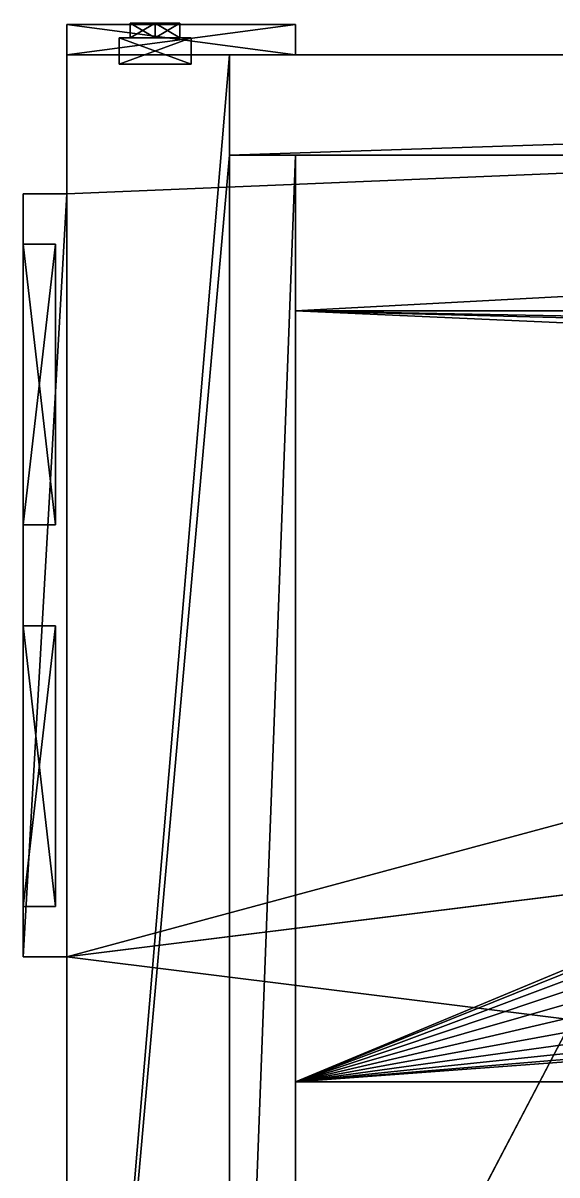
# Model space of a CAD drawing. Extents: x 0 to 36814, y -3929 to 172.
# Drawn here: x 36746.44 to 36757.09, y -3670.89 to -3647.92 of the extents above; entities that cross this region are included whole.
import ezdxf

# ---------------------------------------------------------------- set-up
doc = ezdxf.new("R2010")
doc.units = 0
doc.header["$LTSCALE"] = 25.4
doc.layers.get('0').update_dxf_attribs({"color": 13, "linetype": 'CONTINUOUS'})

# ---------------------------------------------------------------- blocks, each defined once
blk = doc.blocks.new('CVD_PLA_MA03_STL')
at = {"color": 0}
for p, q in [((36656.09, 662.242, 3775.241), (36652.848, 662.242, 3775.241)), ((36652.848, 662.242, 3775.241), (36652.848, 662.242, 3813.708)), ((36652.848, 662.242, 3775.241), (36652.848, 656.342, 3775.241)), ((36656.09, 662.242, 3775.241), (36652.848, 662.242, 3775.241)), ((36652.848, 662.242, 3775.241), (36652.848, 662.242, 3813.708)), ((36652.848, 662.242, 3775.241), (36652.848, 656.342, 3775.241)), ((36656.09, 658.242, 3775.241), (36656.09, 662.242, 3775.241)), ((36656.09, 662.242, 3775.241), (36716.801, 662.242, 3775.241)), ((36656.09, 658.242, 3777.241), (36656.09, 662.242, 3777.241)), ((36656.09, 662.242, 3777.241), (36656.09, 662.242, 3813.708)), ((36656.09, 662.242, 3777.241), (36656.09, 662.242, 3813.708)), ((36656.09, 662.242, 3775.241), (36656.09, 662.242, 3777.241)), ((36656.09, 658.242, 3775.241), (36656.09, 662.242, 3775.241)), ((36656.09, 662.242, 3777.241), (36716.801, 662.242, 3777.241)), ((36656.09, 658.242, 3777.241), (36656.09, 662.242, 3777.241)), ((36656.09, 662.242, 3775.241), (36716.801, 662.242, 3775.241)), ((36656.09, 662.242, 3775.241), (36656.09, 662.242, 3777.241)), ((36656.09, 662.242, 3777.241), (36716.801, 662.242, 3777.241)), ((36652.848, 660.342, 3793.222), (36651.977, 660.342, 3793.222)), ((36651.977, 660.342, 3793.222), (36651.977, 636.842, 3793.222)), ((36652.848, 660.342, 3793.222), (36651.977, 660.342, 3793.222)), ((36652.848, 660.342, 3778.01), (36651.977, 660.342, 3778.01)), ((36651.977, 660.342, 3778.01), (36651.977, 660.342, 3793.222)), ((36651.977, 660.342, 3793.222), (36651.977, 636.842, 3793.222)), ((36651.977, 660.342, 3778.01), (36651.977, 660.342, 3793.222)), ((36651.977, 660.342, 3778.01), (36651.977, 636.842, 3778.01)), ((36651.977, 660.342, 3778.01), (36651.977, 636.842, 3778.01)), ((36652.848, 660.342, 3778.01), (36651.977, 660.342, 3778.01)), ((36652.848, 636.842, 3793.222), (36652.848, 660.342, 3793.222)), ((36652.848, 660.342, 3793.222), (36652.848, 660.342, 3778.01)), ((36652.848, 636.842, 3778.01), (36652.848, 660.342, 3778.01)), ((36652.848, 660.342, 3793.222), (36652.848, 660.342, 3778.01)), ((36652.848, 636.842, 3793.222), (36652.848, 660.342, 3793.222)), ((36652.848, 636.842, 3778.01), (36652.848, 660.342, 3778.01)), ((36657.41, 658.242, 3775.241), (36656.09, 658.242, 3775.241)), ((36656.09, 658.242, 3812.191), (36656.09, 658.242, 3777.241)), ((36657.41, 658.242, 3775.241), (36656.09, 658.242, 3775.241)), ((36657.41, 658.242, 3777.241), (36656.09, 658.242, 3777.241)), ((36656.09, 658.242, 3812.191), (36656.09, 658.242, 3777.241)), ((36657.41, 658.242, 3777.241), (36656.09, 658.242, 3777.241)), ((36657.41, 656.342, 3775.241), (36657.41, 658.242, 3775.241)), ((36657.41, 656.342, 3775.241), (36657.41, 658.242, 3775.241)), ((36657.41, 658.242, 3777.241), (36657.41, 658.242, 3812.191)), ((36657.41, 650.197, 3777.241), (36657.41, 658.242, 3777.241)), ((36657.41, 658.242, 3777.241), (36657.41, 658.242, 3812.191)), ((36657.41, 650.197, 3777.241), (36657.41, 658.242, 3777.241)), ((36652.848, 656.342, 3775.241), (36652.848, 653.32, 3775.241)), ((36652.848, 656.342, 3775.241), (36657.41, 656.342, 3775.241)), ((36652.848, 656.342, 3775.241), (36652.848, 653.32, 3775.241)), ((36652.848, 656.342, 3774.637), (36652.848, 656.342, 3775.241)), ((36652.848, 656.342, 3774.637), (36652.848, 653.32, 3774.637)), ((36652.848, 656.342, 3774.637), (36652.848, 653.32, 3774.637)), ((36652.848, 656.342, 3774.637), (36657.41, 656.342, 3774.637)), ((36652.848, 656.342, 3775.241), (36657.41, 656.342, 3775.241)), ((36652.848, 656.342, 3775.241), (36652.848, 653.32, 3775.241)), ((36652.848, 656.342, 3774.637), (36657.41, 656.342, 3774.637)), ((36652.848, 656.342, 3774.637), (36652.848, 656.342, 3775.241)), ((36652.848, 656.342, 3775.241), (36657.41, 656.342, 3775.241)), ((36657.41, 656.342, 3775.241), (36657.41, 653.32, 3775.241)), ((36657.41, 656.342, 3775.241), (36657.41, 653.32, 3775.241)), ((36657.41, 656.342, 3774.637), (36657.41, 653.32, 3774.637)), ((36657.41, 656.342, 3774.637), (36657.41, 656.342, 3775.241)), ((36657.41, 656.342, 3775.241), (36657.41, 653.32, 3775.241)), ((36657.41, 656.342, 3774.637), (36657.41, 653.32, 3774.637)), ((36657.41, 656.342, 3774.637), (36657.41, 656.342, 3775.241)), ((36651.977, 655.82, 3779.016), (36651.977, 655.82, 3784.61)), ((36651.977, 655.82, 3784.61), (36651.977, 651.888, 3784.61)), ((36651.977, 651.888, 3779.016), (36651.977, 655.82, 3779.016)), ((36651.977, 651.888, 3786.623), (36651.977, 655.82, 3786.623)), ((36651.977, 655.82, 3786.623), (36651.977, 655.82, 3792.216)), ((36651.977, 655.82, 3792.216), (36651.977, 651.888, 3792.216)), ((36652.621, 655.82, 3779.016), (36651.977, 655.82, 3779.016)), ((36651.977, 651.888, 3779.016), (36651.977, 655.82, 3779.016)), ((36651.977, 655.82, 3786.623), (36652.621, 655.82, 3786.623)), ((36651.977, 651.888, 3786.623), (36651.977, 655.82, 3786.623)), ((36651.977, 655.82, 3792.216), (36651.977, 651.888, 3792.216)), ((36652.621, 655.82, 3792.216), (36651.977, 655.82, 3792.216)), ((36651.977, 655.82, 3784.61), (36651.977, 651.888, 3784.61)), ((36651.977, 655.82, 3784.61), (36652.621, 655.82, 3784.61)), ((36652.621, 655.82, 3779.016), (36651.977, 655.82, 3779.016)), ((36651.977, 655.82, 3784.61), (36652.621, 655.82, 3784.61)), ((36651.977, 655.82, 3779.016), (36651.977, 655.82, 3784.61)), ((36651.977, 655.82, 3786.623), (36652.621, 655.82, 3786.623)), ((36652.621, 655.82, 3792.216), (36651.977, 655.82, 3792.216)), ((36651.977, 655.82, 3786.623), (36651.977, 655.82, 3792.216)), ((36652.621, 651.888, 3779.016), (36652.621, 655.82, 3779.016)), ((36652.621, 651.888, 3792.216), (36652.621, 655.82, 3792.216)), ((36652.621, 655.82, 3792.216), (36652.621, 655.82, 3786.623)), ((36652.621, 655.82, 3786.623), (36652.621, 651.888, 3786.623)), ((36652.621, 655.82, 3786.623), (36652.621, 651.888, 3786.623)), ((36652.621, 651.888, 3792.216), (36652.621, 655.82, 3792.216)), ((36652.621, 651.888, 3784.61), (36652.621, 655.82, 3784.61)), ((36652.621, 651.888, 3784.61), (36652.621, 655.82, 3784.61)), ((36652.621, 655.82, 3784.61), (36652.621, 655.82, 3779.016)), ((36652.621, 651.888, 3779.016), (36652.621, 655.82, 3779.016)), ((36652.621, 655.82, 3784.61), (36652.621, 655.82, 3779.016)), ((36652.621, 655.82, 3792.216), (36652.621, 655.82, 3786.623)), ((36652.848, 653.32, 3775.241), (36652.848, 636.842, 3775.241)), ((36652.848, 653.32, 3775.241), (36657.41, 653.32, 3775.241)), ((36652.848, 653.32, 3775.241), (36657.41, 653.32, 3775.241)), ((36652.848, 653.32, 3775.241), (36652.848, 653.32, 3774.637)), ((36652.848, 653.32, 3774.637), (36657.41, 653.32, 3774.637)), ((36652.848, 653.32, 3775.241), (36652.848, 636.842, 3775.241)), ((36652.848, 653.32, 3774.637), (36657.41, 653.32, 3774.637)), ((36652.848, 653.32, 3775.241), (36657.41, 653.32, 3775.241)), ((36652.848, 653.32, 3775.241), (36652.848, 653.32, 3774.637)), ((36657.41, 653.32, 3774.637), (36657.41, 653.32, 3775.241)), ((36657.41, 653.32, 3774.637), (36657.41, 653.32, 3775.241)), ((36651.977, 651.888, 3784.61), (36651.977, 651.888, 3779.016)), ((36651.977, 651.888, 3792.216), (36651.977, 651.888, 3786.623)), ((36651.977, 651.888, 3779.016), (36652.621, 651.888, 3779.016)), ((36651.977, 651.888, 3786.623), (36652.621, 651.888, 3786.623)), ((36651.977, 651.888, 3792.216), (36652.621, 651.888, 3792.216)), ((36651.977, 651.888, 3784.61), (36652.621, 651.888, 3784.61)), ((36651.977, 651.888, 3784.61), (36652.621, 651.888, 3784.61)), ((36651.977, 651.888, 3779.016), (36652.621, 651.888, 3779.016)), ((36651.977, 651.888, 3784.61), (36651.977, 651.888, 3779.016)), ((36651.977, 651.888, 3792.216), (36652.621, 651.888, 3792.216)), ((36651.977, 651.888, 3786.623), (36652.621, 651.888, 3786.623)), ((36651.977, 651.888, 3792.216), (36651.977, 651.888, 3786.623)), ((36652.621, 651.888, 3786.623), (36652.621, 651.888, 3792.216)), ((36652.621, 651.888, 3784.61), (36652.621, 651.888, 3779.016)), ((36652.621, 651.888, 3784.61), (36652.621, 651.888, 3779.016)), ((36652.621, 651.888, 3786.623), (36652.621, 651.888, 3792.216)), ((36715.477, 650.197, 3780.341), (36657.41, 650.197, 3780.341)), ((36657.41, 641.447, 3780.341), (36657.41, 650.197, 3780.341)), ((36657.41, 641.447, 3780.341), (36657.41, 650.197, 3780.341)), ((36657.41, 650.197, 3780.341), (36657.41, 650.197, 3777.241)), ((36657.41, 650.197, 3777.241), (36715.477, 650.197, 3777.241)), ((36657.41, 650.197, 3780.341), (36657.41, 650.197, 3777.241)), ((36715.477, 650.197, 3780.341), (36657.41, 650.197, 3780.341)), ((36657.41, 650.197, 3777.241), (36715.477, 650.197, 3777.241)), ((36655.328, 649.707, 3775.427), (36653.891, 649.707, 3774.904)), ((36653.891, 649.707, 3774.904), (36653.891, 649.707, 3775.427)), ((36653.891, 649.707, 3775.427), (36655.328, 649.707, 3775.427)), ((36655.328, 649.707, 3775.427), (36653.891, 649.707, 3774.904)), ((36655.328, 649.707, 3774.904), (36653.891, 649.707, 3774.904)), ((36653.891, 646.976, 3774.904), (36653.891, 649.707, 3774.904)), ((36653.891, 649.707, 3774.904), (36654.113, 648.046, 3774.904)), ((36653.891, 649.707, 3774.904), (36654.113, 648.046, 3774.904)), ((36653.891, 649.707, 3774.904), (36654.113, 648.62, 3774.904)), ((36653.891, 649.707, 3774.904), (36654.113, 648.62, 3774.904)), ((36653.891, 649.707, 3774.904), (36654.609, 648.908, 3774.904)), ((36653.891, 649.707, 3774.904), (36654.609, 648.908, 3774.904)), ((36655.328, 649.707, 3774.904), (36653.891, 649.707, 3774.904)), ((36655.328, 649.707, 3775.427), (36653.891, 646.976, 3775.427)), ((36655.328, 649.707, 3775.427), (36653.891, 646.976, 3775.427)), ((36653.891, 649.707, 3775.427), (36655.328, 649.707, 3775.427)), ((36653.891, 649.707, 3775.427), (36653.891, 646.976, 3775.427)), ((36653.891, 649.707, 3774.904), (36653.891, 646.976, 3775.427)), ((36653.891, 649.707, 3775.427), (36653.891, 646.976, 3775.427)), ((36653.891, 649.707, 3774.904), (36653.891, 649.707, 3775.427)), ((36653.891, 649.707, 3774.904), (36653.891, 646.976, 3775.427)), ((36653.891, 646.976, 3774.904), (36653.891, 649.707, 3774.904)), ((36654.609, 648.908, 3774.904), (36655.328, 649.707, 3774.904)), ((36654.609, 648.908, 3774.904), (36655.328, 649.707, 3774.904)), ((36655.105, 648.046, 3774.904), (36655.328, 649.707, 3774.904)), ((36655.105, 648.046, 3774.904), (36655.328, 649.707, 3774.904)), ((36655.105, 648.62, 3774.904), (36655.328, 649.707, 3774.904)), ((36655.105, 648.62, 3774.904), (36655.328, 649.707, 3774.904)), ((36655.328, 649.707, 3775.427), (36655.328, 649.707, 3774.904)), ((36655.328, 646.976, 3774.904), (36655.328, 649.707, 3775.427)), ((36655.328, 649.707, 3775.427), (36655.328, 646.976, 3775.427)), ((36655.328, 646.976, 3774.904), (36655.328, 649.707, 3775.427)), ((36655.328, 646.976, 3774.904), (36655.328, 649.707, 3774.904)), ((36655.328, 649.707, 3775.427), (36655.328, 649.707, 3774.904)), ((36655.328, 646.976, 3774.904), (36655.328, 649.707, 3774.904)), ((36655.328, 649.707, 3775.427), (36655.328, 646.976, 3775.427)), ((36654.113, 648.62, 3774.606), (36654.609, 648.908, 3774.606)), ((36654.609, 648.908, 3774.904), (36654.113, 648.62, 3774.606)), ((36654.113, 648.62, 3774.904), (36654.609, 648.908, 3774.904)), ((36654.609, 648.908, 3774.904), (36654.113, 648.62, 3774.606)), ((36654.113, 648.62, 3774.606), (36654.609, 648.908, 3774.606)), ((36654.113, 648.62, 3774.904), (36654.609, 648.908, 3774.904)), ((36654.609, 648.908, 3774.606), (36655.105, 648.62, 3774.606)), ((36655.105, 648.62, 3774.904), (36654.609, 648.908, 3774.606)), ((36654.609, 648.908, 3774.606), (36654.609, 648.908, 3774.904)), ((36654.609, 648.908, 3774.904), (36655.105, 648.62, 3774.904)), ((36655.105, 648.62, 3774.904), (36654.609, 648.908, 3774.606)), ((36654.609, 648.908, 3774.606), (36655.105, 648.62, 3774.606)), ((36654.609, 648.908, 3774.606), (36654.609, 648.908, 3774.904)), ((36654.609, 648.908, 3774.904), (36655.105, 648.62, 3774.904)), ((36654.113, 648.046, 3774.606), (36654.113, 648.62, 3774.606)), ((36654.113, 648.62, 3774.606), (36655.105, 648.046, 3774.606)), ((36654.113, 648.62, 3774.606), (36655.105, 648.046, 3774.606)), ((36654.113, 648.62, 3774.606), (36655.105, 648.62, 3774.606)), ((36654.113, 648.62, 3774.606), (36655.105, 648.62, 3774.606)), ((36654.113, 648.62, 3774.606), (36654.113, 648.046, 3774.904)), ((36654.113, 648.046, 3774.904), (36654.113, 648.62, 3774.904)), ((36654.113, 648.62, 3774.904), (36654.113, 648.62, 3774.606)), ((36654.113, 648.62, 3774.606), (36654.113, 648.046, 3774.904)), ((36654.113, 648.046, 3774.606), (36654.113, 648.62, 3774.606)), ((36654.113, 648.62, 3774.904), (36654.113, 648.62, 3774.606)), ((36654.113, 648.046, 3774.904), (36654.113, 648.62, 3774.904)), ((36655.105, 648.62, 3774.606), (36655.105, 648.046, 3774.606)), ((36655.105, 648.62, 3774.904), (36655.105, 648.62, 3774.606)), ((36655.105, 648.046, 3774.606), (36655.105, 648.62, 3774.904)), ((36655.105, 648.62, 3774.904), (36655.105, 648.046, 3774.904)), ((36655.105, 648.046, 3774.606), (36655.105, 648.62, 3774.904)), ((36655.105, 648.62, 3774.606), (36655.105, 648.046, 3774.606)), ((36655.105, 648.62, 3774.904), (36655.105, 648.62, 3774.606)), ((36655.105, 648.62, 3774.904), (36655.105, 648.046, 3774.904)), ((36653.891, 646.976, 3774.904), (36654.113, 648.046, 3774.904)), ((36653.891, 646.976, 3774.904), (36654.113, 648.046, 3774.904)), ((36654.113, 648.046, 3774.606), (36655.105, 648.046, 3774.606)), ((36654.609, 647.759, 3774.606), (36654.113, 648.046, 3774.606)), ((36654.113, 648.046, 3774.606), (36655.105, 648.046, 3774.606)), ((36654.113, 648.046, 3774.606), (36654.113, 648.046, 3774.904)), ((36654.609, 647.759, 3774.606), (36654.113, 648.046, 3774.904)), ((36654.113, 648.046, 3774.606), (36654.113, 648.046, 3774.904)), ((36654.609, 647.759, 3774.606), (36654.113, 648.046, 3774.606)), ((36654.609, 647.759, 3774.606), (36654.113, 648.046, 3774.904)), ((36654.609, 647.759, 3774.904), (36654.113, 648.046, 3774.904)), ((36654.113, 648.046, 3774.904), (36655.328, 646.976, 3774.904)), ((36654.113, 648.046, 3774.904), (36655.328, 646.976, 3774.904)), ((36654.609, 647.759, 3774.904), (36654.113, 648.046, 3774.904)), ((36655.105, 648.046, 3774.606), (36654.609, 647.759, 3774.606)), ((36655.105, 648.046, 3774.606), (36654.609, 647.759, 3774.904)), ((36655.105, 648.046, 3774.606), (36654.609, 647.759, 3774.606)), ((36655.105, 648.046, 3774.606), (36654.609, 647.759, 3774.904)), ((36655.105, 648.046, 3774.904), (36654.609, 647.759, 3774.904)), ((36655.105, 648.046, 3774.904), (36654.609, 647.759, 3774.904)), ((36655.105, 648.046, 3774.904), (36655.105, 648.046, 3774.606)), ((36655.105, 648.046, 3774.904), (36655.105, 648.046, 3774.606)), ((36655.328, 646.976, 3774.904), (36655.105, 648.046, 3774.904)), ((36655.328, 646.976, 3774.904), (36655.105, 648.046, 3774.904)), ((36654.609, 647.759, 3774.904), (36654.609, 647.759, 3774.606)), ((36654.609, 647.759, 3774.904), (36654.609, 647.759, 3774.606)), ((36654.609, 647.759, 3774.904), (36655.328, 646.976, 3774.904)), ((36654.609, 647.759, 3774.904), (36655.328, 646.976, 3774.904)), ((36655.328, 646.976, 3774.904), (36653.891, 646.976, 3775.427)), ((36653.891, 646.976, 3775.427), (36653.891, 646.976, 3774.904)), ((36653.891, 646.976, 3774.904), (36655.328, 646.976, 3774.904)), ((36655.328, 646.976, 3774.904), (36653.891, 646.976, 3775.427)), ((36655.328, 646.976, 3775.427), (36653.891, 646.976, 3775.427)), ((36653.891, 646.976, 3774.904), (36655.328, 646.976, 3774.904)), ((36655.328, 646.976, 3775.427), (36653.891, 646.976, 3775.427)), ((36653.891, 646.976, 3775.427), (36653.891, 646.976, 3774.904)), ((36655.328, 646.976, 3775.427), (36655.328, 646.976, 3774.904)), ((36655.328, 646.976, 3775.427), (36655.328, 646.976, 3774.904)), ((36657.41, 645.447, 3795.716), (36715.477, 645.447, 3795.716)), ((36657.41, 645.447, 3795.716), (36657.41, 645.447, 3798.716)), ((36657.41, 641.447, 3795.716), (36657.41, 645.447, 3795.716)), ((36657.41, 645.447, 3795.716), (36715.477, 645.447, 3795.716)), ((36657.41, 645.447, 3795.716), (36657.41, 645.447, 3798.716)), ((36657.41, 641.447, 3795.716), (36657.41, 645.447, 3795.716)), ((36715.477, 641.447, 3780.341), (36657.41, 641.447, 3780.341)), ((36657.41, 641.447, 3780.341), (36657.41, 641.447, 3795.716)), ((36715.477, 641.447, 3795.716), (36657.41, 641.447, 3795.716)), ((36715.477, 641.447, 3795.716), (36657.41, 641.447, 3795.716)), ((36715.477, 641.447, 3780.341), (36657.41, 641.447, 3780.341)), ((36657.41, 641.447, 3780.341), (36657.41, 641.447, 3795.716)), ((36651.977, 636.842, 3793.222), (36652.848, 636.842, 3793.222)), ((36651.977, 636.842, 3778.01), (36651.977, 636.842, 3793.222)), ((36652.848, 636.842, 3778.01), (36651.977, 636.842, 3793.222)), ((36651.977, 636.842, 3778.01), (36651.977, 636.842, 3793.222)), ((36651.977, 636.842, 3778.01), (36652.848, 636.842, 3778.01)), ((36652.848, 636.842, 3778.01), (36651.977, 636.842, 3793.222)), ((36651.977, 636.842, 3793.222), (36652.848, 636.842, 3793.222)), ((36651.977, 636.842, 3778.01), (36652.848, 636.842, 3778.01)), ((36719.539, 636.842, 3775.241), (36652.848, 636.842, 3775.241)), ((36719.539, 636.842, 3775.241), (36652.848, 636.842, 3778.01)), ((36652.848, 636.842, 3778.01), (36652.848, 636.842, 3775.241)), ((36719.539, 636.842, 3775.241), (36652.848, 636.842, 3775.241)), ((36719.539, 636.842, 3775.241), (36652.848, 636.842, 3778.01)), ((36719.539, 636.842, 3775.241), (36652.848, 636.842, 3793.222)), ((36652.848, 636.842, 3793.222), (36652.848, 636.842, 3778.01)), ((36719.539, 636.842, 3775.241), (36652.848, 636.842, 3793.222)), ((36664.488, 636.842, 3791.77), (36652.848, 636.842, 3793.222)), ((36664.488, 636.842, 3791.77), (36652.848, 636.842, 3793.222)), ((36662.926, 636.842, 3794.474), (36652.848, 636.842, 3793.222)), ((36662.926, 636.842, 3794.474), (36652.848, 636.842, 3793.222)), ((36662.926, 636.842, 3794.474), (36652.848, 636.842, 3813.708)), ((36652.848, 636.842, 3813.708), (36652.848, 636.842, 3793.222)), ((36662.926, 636.842, 3794.474), (36652.848, 636.842, 3813.708)), ((36652.848, 636.842, 3793.222), (36652.848, 636.842, 3778.01)), ((36652.848, 636.842, 3778.01), (36652.848, 636.842, 3775.241)), ((36652.848, 636.842, 3813.708), (36652.848, 636.842, 3793.222))]:
    blk.add_line(p, q, dxfattribs=at)
mesh = blk.add_polyface(dxfattribs=at)
corners = [(36716.801, 662.242, 3775.241), (36656.09, 658.242, 3775.241), (36656.09, 662.242, 3775.241), (36657.41, 658.242, 3775.241), (36657.41, 656.342, 3775.241), (36657.41, 653.32, 3775.241), (36716.074, 649.707, 3775.241), (36717.508, 649.707, 3775.241), (36719.539, 662.242, 3775.241), (36717.508, 646.976, 3775.241), (36652.848, 636.842, 3775.241), (36652.848, 653.32, 3775.241), (36719.539, 636.842, 3775.241), (36716.074, 646.976, 3775.241)]
mesh.append_faces([[corners[k] for k in face] for face in [(0, 1, 2), (5, 10, 11)]], dxfattribs={"vtx0": -1, "color": 0})
mesh.append_faces([[corners[k] for k in face] for face in [(1, 0, 3), (3, 0, 4), (4, 0, 5), (6, 0, 7), (7, 8, 9), (10, 5, 12), (13, 5, 6), (12, 9, 8)]], dxfattribs={"vtx0": -1, "vtx1": -1, "color": 0})
mesh.append_faces([[corners[k] for k in face] for face in [(5, 0, 6), (12, 5, 13)]], dxfattribs={"vtx0": -1, "vtx1": -1, "vtx2": -1, "color": 0})
mesh.append_faces([[corners[k] for k in face] for face in [(7, 0, 8), (12, 13, 9)]], dxfattribs={"vtx0": -1, "vtx2": -1, "color": 0})
mesh = blk.add_polyface(dxfattribs=at)
corners = [(36652.848, 662.242, 3813.708), (36656.09, 662.242, 3775.241), (36652.848, 662.242, 3775.241), (36656.09, 662.242, 3777.241), (36656.09, 662.242, 3813.708)]
mesh.append_faces([[corners[k] for k in face] for face in [(0, 1, 2), (3, 0, 4)]], dxfattribs={"vtx0": -1, "color": 0})
mesh.append_faces([[corners[k] for k in face] for face in [(1, 0, 3)]], dxfattribs={"vtx0": -1, "vtx1": -1, "color": 0})
mesh = blk.add_polyface(dxfattribs=at)
corners = [(36656.09, 662.242, 3775.241), (36652.848, 656.342, 3775.241), (36652.848, 662.242, 3775.241), (36656.09, 658.242, 3775.241), (36657.41, 656.342, 3775.241), (36657.41, 658.242, 3775.241)]
mesh.append_faces([[corners[k] for k in face] for face in [(0, 1, 2), (4, 3, 5)]], dxfattribs={"vtx0": -1, "color": 0})
mesh.append_faces([[corners[k] for k in face] for face in [(1, 3, 4)]], dxfattribs={"vtx0": -1, "vtx1": -1, "color": 0})
mesh.append_faces([[corners[k] for k in face] for face in [(1, 0, 3)]], dxfattribs={"vtx0": -1, "vtx2": -1, "color": 0})
mesh = blk.add_polyface(dxfattribs=at)
corners = [(36652.848, 636.842, 3813.708), (36652.848, 660.342, 3793.222), (36652.848, 636.842, 3793.222), (36652.848, 662.242, 3813.708), (36652.848, 660.342, 3778.01), (36652.848, 662.242, 3775.241), (36652.848, 636.842, 3775.241), (36652.848, 636.842, 3778.01), (36652.848, 653.32, 3775.241), (36652.848, 656.342, 3775.241)]
mesh.append_faces([[corners[k] for k in face] for face in [(0, 1, 2), (4, 6, 7)]], dxfattribs={"vtx0": -1, "color": 0})
mesh.append_faces([[corners[k] for k in face] for face in [(1, 3, 4), (6, 4, 8), (8, 4, 9), (9, 4, 5)]], dxfattribs={"vtx0": -1, "vtx1": -1, "color": 0})
mesh.append_faces([[corners[k] for k in face] for face in [(1, 0, 3), (4, 3, 5)]], dxfattribs={"vtx0": -1, "vtx2": -1, "color": 0})
mesh = blk.add_polyface(dxfattribs=at)
corners = [(36656.09, 662.242, 3777.241), (36656.09, 658.242, 3812.191), (36656.09, 658.242, 3777.241), (36656.09, 645.197, 3813.708), (36656.09, 645.197, 3812.191), (36656.09, 662.242, 3813.708)]
mesh.append_faces([[corners[k] for k in face] for face in [(0, 1, 2), (1, 3, 4)]], dxfattribs={"vtx0": -1, "color": 0})
mesh.append_faces([[corners[k] for k in face] for face in [(3, 1, 5), (5, 1, 0)]], dxfattribs={"vtx0": -1, "vtx1": -1, "color": 0})
mesh = blk.add_polyface(dxfattribs=at)
corners = [(36715.477, 650.197, 3777.241), (36657.41, 658.242, 3777.241), (36657.41, 650.197, 3777.241), (36656.09, 662.242, 3777.241), (36656.09, 658.242, 3777.241), (36716.801, 662.242, 3777.241), (36715.477, 658.242, 3777.241), (36716.801, 658.242, 3777.241)]
mesh.append_faces([[corners[k] for k in face] for face in [(0, 1, 2), (1, 3, 4), (5, 6, 7)]], dxfattribs={"vtx0": -1, "color": 0})
mesh.append_faces([[corners[k] for k in face] for face in [(3, 1, 5), (6, 1, 0)]], dxfattribs={"vtx0": -1, "vtx1": -1, "color": 0})
mesh.append_faces([[corners[k] for k in face] for face in [(5, 1, 6)]], dxfattribs={"vtx0": -1, "vtx1": -1, "vtx2": -1, "color": 0})
mesh = blk.add_polyface(dxfattribs=at)
corners = [(36656.09, 662.242, 3777.241), (36716.801, 662.242, 3775.241), (36656.09, 662.242, 3775.241), (36716.801, 662.242, 3777.241)]
mesh.append_faces([[corners[k] for k in face] for face in [(0, 1, 2), (1, 0, 3)]], dxfattribs={"vtx0": -1, "color": 0})
mesh = blk.add_polyface(dxfattribs=at)
corners = [(36652.848, 636.842, 3793.222), (36651.977, 660.342, 3793.222), (36651.977, 636.842, 3793.222), (36652.848, 660.342, 3793.222)]
mesh.append_faces([[corners[k] for k in face] for face in [(0, 1, 2), (1, 0, 3)]], dxfattribs={"vtx0": -1, "color": 0})
mesh = blk.add_polyface(dxfattribs=at)
corners = [(36651.977, 660.342, 3793.222), (36652.848, 660.342, 3778.01), (36651.977, 660.342, 3778.01), (36652.848, 660.342, 3793.222)]
mesh.append_faces([[corners[k] for k in face] for face in [(0, 1, 2), (1, 0, 3)]], dxfattribs={"vtx0": -1, "color": 0})
mesh = blk.add_polyface(dxfattribs=at)
corners = [(36651.977, 636.842, 3793.222), (36651.977, 651.888, 3792.216), (36651.977, 636.842, 3778.01), (36651.977, 660.342, 3793.222), (36651.977, 655.82, 3792.216), (36651.977, 655.82, 3786.623), (36651.977, 655.82, 3784.61), (36651.977, 651.888, 3779.016), (36651.977, 660.342, 3778.01), (36651.977, 651.888, 3786.623), (36651.977, 655.82, 3779.016), (36651.977, 651.888, 3784.61)]
mesh.append_faces([[corners[k] for k in face] for face in [(0, 1, 2), (1, 3, 4), (4, 3, 5), (2, 7, 8), (8, 6, 3), (11, 5, 6)]], dxfattribs={"vtx0": -1, "vtx1": -1, "color": 0})
mesh.append_faces([[corners[k] for k in face] for face in [(5, 3, 6), (7, 2, 1)]], dxfattribs={"vtx0": -1, "vtx1": -1, "vtx2": -1, "color": 0})
mesh.append_faces([[corners[k] for k in face] for face in [(1, 0, 3), (7, 1, 9), (8, 7, 10), (8, 10, 6), (9, 11, 7), (11, 9, 5)]], dxfattribs={"vtx0": -1, "vtx2": -1, "color": 0})
mesh = blk.add_polyface(dxfattribs=at)
corners = [(36652.848, 660.342, 3778.01), (36651.977, 636.842, 3778.01), (36651.977, 660.342, 3778.01), (36652.848, 636.842, 3778.01)]
mesh.append_faces([[corners[k] for k in face] for face in [(0, 1, 2), (1, 0, 3)]], dxfattribs={"vtx0": -1, "color": 0})
mesh = blk.add_polyface(dxfattribs=at)
corners = [(36656.09, 658.242, 3812.191), (36657.41, 658.242, 3777.241), (36656.09, 658.242, 3777.241), (36657.41, 658.242, 3812.191)]
mesh.append_faces([[corners[k] for k in face] for face in [(0, 1, 2), (1, 0, 3)]], dxfattribs={"vtx0": -1, "color": 0})
mesh = blk.add_polyface(dxfattribs=at)
corners = [(36657.41, 650.197, 3780.341), (36657.41, 641.447, 3795.716), (36657.41, 641.447, 3780.341), (36657.41, 645.447, 3795.716), (36657.41, 658.242, 3777.241), (36657.41, 650.197, 3777.241), (36657.41, 650.197, 3798.716), (36657.41, 650.197, 3806.453), (36657.41, 658.242, 3812.191), (36657.41, 650.197, 3812.191), (36657.41, 650.197, 3804.453), (36657.41, 645.447, 3798.716)]
mesh.append_faces([[corners[k] for k in face] for face in [(0, 1, 2), (4, 0, 5), (7, 8, 9), (3, 6, 11)]], dxfattribs={"vtx0": -1, "color": 0})
mesh.append_faces([[corners[k] for k in face] for face in [(1, 0, 3), (8, 6, 4)]], dxfattribs={"vtx0": -1, "vtx1": -1, "color": 0})
mesh.append_faces([[corners[k] for k in face] for face in [(0, 4, 6), (6, 3, 0)]], dxfattribs={"vtx0": -1, "vtx1": -1, "vtx2": -1, "color": 0})
mesh.append_faces([[corners[k] for k in face] for face in [(8, 7, 10), (8, 10, 6)]], dxfattribs={"vtx0": -1, "vtx2": -1, "color": 0})
mesh = blk.add_polyface(dxfattribs=at)
corners = [(36657.41, 656.342, 3775.241), (36652.848, 653.32, 3775.241), (36652.848, 656.342, 3775.241), (36657.41, 653.32, 3775.241)]
mesh.append_faces([[corners[k] for k in face] for face in [(0, 1, 2), (1, 0, 3)]], dxfattribs={"vtx0": -1, "color": 0})
mesh = blk.add_polyface(dxfattribs=at)
corners = [(36652.848, 656.342, 3775.241), (36652.848, 653.32, 3774.637), (36652.848, 653.32, 3775.241), (36652.848, 656.342, 3774.637)]
mesh.append_faces([[corners[k] for k in face] for face in [(0, 1, 2), (1, 0, 3)]], dxfattribs={"vtx0": -1, "color": 0})
mesh = blk.add_polyface(dxfattribs=at)
corners = [(36657.41, 656.342, 3774.637), (36652.848, 653.32, 3774.637), (36652.848, 656.342, 3774.637), (36657.41, 653.32, 3774.637)]
mesh.append_faces([[corners[k] for k in face] for face in [(0, 1, 2), (1, 0, 3)]], dxfattribs={"vtx0": -1, "color": 0})
mesh = blk.add_polyface(dxfattribs=at)
corners = [(36652.848, 656.342, 3775.241), (36657.41, 656.342, 3774.637), (36652.848, 656.342, 3774.637), (36657.41, 656.342, 3775.241)]
mesh.append_faces([[corners[k] for k in face] for face in [(0, 1, 2), (1, 0, 3)]], dxfattribs={"vtx0": -1, "color": 0})
mesh = blk.add_polyface(dxfattribs=at)
corners = [(36657.41, 656.342, 3774.637), (36657.41, 653.32, 3775.241), (36657.41, 653.32, 3774.637), (36657.41, 656.342, 3775.241)]
mesh.append_faces([[corners[k] for k in face] for face in [(0, 1, 2), (1, 0, 3)]], dxfattribs={"vtx0": -1, "color": 0})
mesh = blk.add_polyface(dxfattribs=at)
corners = [(36652.621, 651.888, 3779.016), (36651.977, 655.82, 3779.016), (36651.977, 651.888, 3779.016), (36652.621, 655.82, 3779.016)]
mesh.append_faces([[corners[k] for k in face] for face in [(0, 1, 2), (1, 0, 3)]], dxfattribs={"vtx0": -1, "color": 0})
mesh = blk.add_polyface(dxfattribs=at)
corners = [(36652.621, 651.888, 3786.623), (36651.977, 655.82, 3786.623), (36651.977, 651.888, 3786.623), (36652.621, 655.82, 3786.623)]
mesh.append_faces([[corners[k] for k in face] for face in [(0, 1, 2), (1, 0, 3)]], dxfattribs={"vtx0": -1, "color": 0})
mesh = blk.add_polyface(dxfattribs=at)
corners = [(36652.621, 655.82, 3792.216), (36651.977, 651.888, 3792.216), (36651.977, 655.82, 3792.216), (36652.621, 651.888, 3792.216)]
mesh.append_faces([[corners[k] for k in face] for face in [(0, 1, 2), (1, 0, 3)]], dxfattribs={"vtx0": -1, "color": 0})
mesh = blk.add_polyface(dxfattribs=at)
corners = [(36652.621, 655.82, 3784.61), (36651.977, 651.888, 3784.61), (36651.977, 655.82, 3784.61), (36652.621, 651.888, 3784.61)]
mesh.append_faces([[corners[k] for k in face] for face in [(0, 1, 2), (1, 0, 3)]], dxfattribs={"vtx0": -1, "color": 0})
mesh = blk.add_polyface(dxfattribs=at)
corners = [(36652.621, 655.82, 3784.61), (36651.977, 655.82, 3779.016), (36652.621, 655.82, 3779.016), (36651.977, 655.82, 3784.61)]
mesh.append_faces([[corners[k] for k in face] for face in [(0, 1, 2), (1, 0, 3)]], dxfattribs={"vtx0": -1, "color": 0})
mesh = blk.add_polyface(dxfattribs=at)
corners = [(36652.621, 655.82, 3792.216), (36651.977, 655.82, 3786.623), (36652.621, 655.82, 3786.623), (36651.977, 655.82, 3792.216)]
mesh.append_faces([[corners[k] for k in face] for face in [(0, 1, 2), (1, 0, 3)]], dxfattribs={"vtx0": -1, "color": 0})
mesh = blk.add_polyface(dxfattribs=at)
corners = [(36652.621, 655.82, 3792.216), (36652.621, 651.888, 3786.623), (36652.621, 651.888, 3792.216), (36652.621, 655.82, 3786.623)]
mesh.append_faces([[corners[k] for k in face] for face in [(0, 1, 2), (1, 0, 3)]], dxfattribs={"vtx0": -1, "color": 0})
mesh = blk.add_polyface(dxfattribs=at)
corners = [(36652.621, 651.888, 3784.61), (36652.621, 655.82, 3779.016), (36652.621, 651.888, 3779.016), (36652.621, 655.82, 3784.61)]
mesh.append_faces([[corners[k] for k in face] for face in [(0, 1, 2), (1, 0, 3)]], dxfattribs={"vtx0": -1, "color": 0})
mesh = blk.add_polyface(dxfattribs=at)
corners = [(36657.41, 653.32, 3775.241), (36652.848, 653.32, 3774.637), (36657.41, 653.32, 3774.637), (36652.848, 653.32, 3775.241)]
mesh.append_faces([[corners[k] for k in face] for face in [(0, 1, 2), (1, 0, 3)]], dxfattribs={"vtx0": -1, "color": 0})
mesh = blk.add_polyface(dxfattribs=at)
corners = [(36651.977, 651.888, 3784.61), (36652.621, 651.888, 3779.016), (36651.977, 651.888, 3779.016), (36652.621, 651.888, 3784.61)]
mesh.append_faces([[corners[k] for k in face] for face in [(0, 1, 2), (1, 0, 3)]], dxfattribs={"vtx0": -1, "color": 0})
mesh = blk.add_polyface(dxfattribs=at)
corners = [(36651.977, 651.888, 3792.216), (36652.621, 651.888, 3786.623), (36651.977, 651.888, 3786.623), (36652.621, 651.888, 3792.216)]
mesh.append_faces([[corners[k] for k in face] for face in [(0, 1, 2), (1, 0, 3)]], dxfattribs={"vtx0": -1, "color": 0})
mesh = blk.add_polyface(dxfattribs=at)
corners = [(36715.477, 641.447, 3780.341), (36657.41, 650.197, 3780.341), (36657.41, 641.447, 3780.341), (36715.477, 650.197, 3780.341)]
mesh.append_faces([[corners[k] for k in face] for face in [(0, 1, 2), (1, 0, 3)]], dxfattribs={"vtx0": -1, "color": 0})
mesh = blk.add_polyface(dxfattribs=at)
corners = [(36657.41, 650.197, 3780.341), (36715.477, 650.197, 3777.241), (36657.41, 650.197, 3777.241), (36715.477, 650.197, 3780.341)]
mesh.append_faces([[corners[k] for k in face] for face in [(0, 1, 2), (1, 0, 3)]], dxfattribs={"vtx0": -1, "color": 0})
mesh = blk.add_polyface(dxfattribs=at)
corners = [(36655.328, 649.707, 3775.427), (36653.891, 649.707, 3774.904), (36653.891, 649.707, 3775.427)]
mesh.append_faces([[corners[k] for k in face] for face in [(0, 1, 2)]], dxfattribs={"color": 0})
mesh = blk.add_polyface(dxfattribs=at)
corners = [(36655.328, 649.707, 3775.427), (36655.328, 649.707, 3774.904), (36653.891, 649.707, 3774.904)]
mesh.append_faces([[corners[k] for k in face] for face in [(0, 1, 2)]], dxfattribs={"color": 0})
mesh = blk.add_polyface(dxfattribs=at)
corners = [(36654.113, 648.046, 3774.904), (36653.891, 646.976, 3774.904), (36653.891, 649.707, 3774.904)]
mesh.append_faces([[corners[k] for k in face] for face in [(0, 1, 2)]], dxfattribs={"color": 0})
mesh = blk.add_polyface(dxfattribs=at)
corners = [(36654.113, 648.046, 3774.904), (36653.891, 649.707, 3774.904), (36654.113, 648.62, 3774.904)]
mesh.append_faces([[corners[k] for k in face] for face in [(0, 1, 2)]], dxfattribs={"color": 0})
mesh = blk.add_polyface(dxfattribs=at)
corners = [(36654.609, 648.908, 3774.904), (36654.113, 648.62, 3774.904), (36653.891, 649.707, 3774.904)]
mesh.append_faces([[corners[k] for k in face] for face in [(0, 1, 2)]], dxfattribs={"color": 0})
mesh = blk.add_polyface(dxfattribs=at)
corners = [(36655.328, 649.707, 3774.904), (36654.609, 648.908, 3774.904), (36653.891, 649.707, 3774.904)]
mesh.append_faces([[corners[k] for k in face] for face in [(0, 1, 2)]], dxfattribs={"color": 0})
mesh = blk.add_polyface(dxfattribs=at)
corners = [(36655.328, 649.707, 3775.427), (36653.891, 646.976, 3775.427), (36655.328, 646.976, 3775.427)]
mesh.append_faces([[corners[k] for k in face] for face in [(0, 1, 2)]], dxfattribs={"color": 0})
mesh = blk.add_polyface(dxfattribs=at)
corners = [(36655.328, 649.707, 3775.427), (36653.891, 649.707, 3775.427), (36653.891, 646.976, 3775.427)]
mesh.append_faces([[corners[k] for k in face] for face in [(0, 1, 2)]], dxfattribs={"color": 0})
mesh = blk.add_polyface(dxfattribs=at)
corners = [(36653.891, 649.707, 3774.904), (36653.891, 646.976, 3775.427), (36653.891, 649.707, 3775.427)]
mesh.append_faces([[corners[k] for k in face] for face in [(0, 1, 2)]], dxfattribs={"color": 0})
mesh = blk.add_polyface(dxfattribs=at)
corners = [(36653.891, 649.707, 3774.904), (36653.891, 646.976, 3774.904), (36653.891, 646.976, 3775.427)]
mesh.append_faces([[corners[k] for k in face] for face in [(0, 1, 2)]], dxfattribs={"color": 0})
mesh = blk.add_polyface(dxfattribs=at)
corners = [(36655.328, 649.707, 3774.904), (36655.105, 648.62, 3774.904), (36654.609, 648.908, 3774.904)]
mesh.append_faces([[corners[k] for k in face] for face in [(0, 1, 2)]], dxfattribs={"color": 0})
mesh = blk.add_polyface(dxfattribs=at)
corners = [(36655.328, 646.976, 3774.904), (36655.105, 648.046, 3774.904), (36655.328, 649.707, 3774.904)]
mesh.append_faces([[corners[k] for k in face] for face in [(0, 1, 2)]], dxfattribs={"color": 0})
mesh = blk.add_polyface(dxfattribs=at)
corners = [(36655.328, 649.707, 3774.904), (36655.105, 648.046, 3774.904), (36655.105, 648.62, 3774.904)]
mesh.append_faces([[corners[k] for k in face] for face in [(0, 1, 2)]], dxfattribs={"color": 0})
mesh = blk.add_polyface(dxfattribs=at)
corners = [(36655.328, 649.707, 3775.427), (36655.328, 646.976, 3775.427), (36655.328, 646.976, 3774.904)]
mesh.append_faces([[corners[k] for k in face] for face in [(0, 1, 2)]], dxfattribs={"color": 0})
mesh = blk.add_polyface(dxfattribs=at)
corners = [(36655.328, 649.707, 3775.427), (36655.328, 646.976, 3774.904), (36655.328, 649.707, 3774.904)]
mesh.append_faces([[corners[k] for k in face] for face in [(0, 1, 2)]], dxfattribs={"color": 0})
mesh = blk.add_polyface(dxfattribs=at)
corners = [(36655.105, 648.62, 3774.606), (36654.113, 648.62, 3774.606), (36654.609, 648.908, 3774.606)]
mesh.append_faces([[corners[k] for k in face] for face in [(0, 1, 2)]], dxfattribs={"color": 0})
mesh = blk.add_polyface(dxfattribs=at)
corners = [(36654.609, 648.908, 3774.904), (36654.113, 648.62, 3774.606), (36654.113, 648.62, 3774.904)]
mesh.append_faces([[corners[k] for k in face] for face in [(0, 1, 2)]], dxfattribs={"color": 0})
mesh = blk.add_polyface(dxfattribs=at)
corners = [(36654.609, 648.908, 3774.904), (36654.609, 648.908, 3774.606), (36654.113, 648.62, 3774.606)]
mesh.append_faces([[corners[k] for k in face] for face in [(0, 1, 2)]], dxfattribs={"color": 0})
mesh = blk.add_polyface(dxfattribs=at)
corners = [(36655.105, 648.62, 3774.904), (36654.609, 648.908, 3774.606), (36654.609, 648.908, 3774.904)]
mesh.append_faces([[corners[k] for k in face] for face in [(0, 1, 2)]], dxfattribs={"color": 0})
mesh = blk.add_polyface(dxfattribs=at)
corners = [(36655.105, 648.62, 3774.904), (36655.105, 648.62, 3774.606), (36654.609, 648.908, 3774.606)]
mesh.append_faces([[corners[k] for k in face] for face in [(0, 1, 2)]], dxfattribs={"color": 0})
mesh = blk.add_polyface(dxfattribs=at)
corners = [(36655.105, 648.046, 3774.606), (36654.113, 648.046, 3774.606), (36654.113, 648.62, 3774.606)]
mesh.append_faces([[corners[k] for k in face] for face in [(0, 1, 2)]], dxfattribs={"color": 0})
mesh = blk.add_polyface(dxfattribs=at)
corners = [(36655.105, 648.046, 3774.606), (36654.113, 648.62, 3774.606), (36655.105, 648.62, 3774.606)]
mesh.append_faces([[corners[k] for k in face] for face in [(0, 1, 2)]], dxfattribs={"color": 0})
mesh = blk.add_polyface(dxfattribs=at)
corners = [(36654.113, 648.62, 3774.904), (36654.113, 648.62, 3774.606), (36654.113, 648.046, 3774.904)]
mesh.append_faces([[corners[k] for k in face] for face in [(0, 1, 2)]], dxfattribs={"color": 0})
mesh = blk.add_polyface(dxfattribs=at)
corners = [(36654.113, 648.62, 3774.606), (36654.113, 648.046, 3774.606), (36654.113, 648.046, 3774.904)]
mesh.append_faces([[corners[k] for k in face] for face in [(0, 1, 2)]], dxfattribs={"color": 0})
mesh = blk.add_polyface(dxfattribs=at)
corners = [(36655.105, 648.62, 3774.904), (36655.105, 648.046, 3774.904), (36655.105, 648.046, 3774.606)]
mesh.append_faces([[corners[k] for k in face] for face in [(0, 1, 2)]], dxfattribs={"color": 0})
mesh = blk.add_polyface(dxfattribs=at)
corners = [(36655.105, 648.62, 3774.904), (36655.105, 648.046, 3774.606), (36655.105, 648.62, 3774.606)]
mesh.append_faces([[corners[k] for k in face] for face in [(0, 1, 2)]], dxfattribs={"color": 0})
mesh = blk.add_polyface(dxfattribs=at)
corners = [(36655.328, 646.976, 3774.904), (36653.891, 646.976, 3774.904), (36654.113, 648.046, 3774.904)]
mesh.append_faces([[corners[k] for k in face] for face in [(0, 1, 2)]], dxfattribs={"color": 0})
mesh = blk.add_polyface(dxfattribs=at)
corners = [(36655.105, 648.046, 3774.606), (36654.609, 647.759, 3774.606), (36654.113, 648.046, 3774.606)]
mesh.append_faces([[corners[k] for k in face] for face in [(0, 1, 2)]], dxfattribs={"color": 0})
mesh = blk.add_polyface(dxfattribs=at)
corners = [(36654.113, 648.046, 3774.904), (36654.113, 648.046, 3774.606), (36654.609, 647.759, 3774.606)]
mesh.append_faces([[corners[k] for k in face] for face in [(0, 1, 2)]], dxfattribs={"color": 0})
mesh = blk.add_polyface(dxfattribs=at)
corners = [(36654.113, 648.046, 3774.904), (36654.609, 647.759, 3774.606), (36654.609, 647.759, 3774.904)]
mesh.append_faces([[corners[k] for k in face] for face in [(0, 1, 2)]], dxfattribs={"color": 0})
mesh = blk.add_polyface(dxfattribs=at)
corners = [(36655.328, 646.976, 3774.904), (36654.113, 648.046, 3774.904), (36654.609, 647.759, 3774.904)]
mesh.append_faces([[corners[k] for k in face] for face in [(0, 1, 2)]], dxfattribs={"color": 0})
mesh = blk.add_polyface(dxfattribs=at)
corners = [(36654.609, 647.759, 3774.904), (36654.609, 647.759, 3774.606), (36655.105, 648.046, 3774.606)]
mesh.append_faces([[corners[k] for k in face] for face in [(0, 1, 2)]], dxfattribs={"color": 0})
mesh = blk.add_polyface(dxfattribs=at)
corners = [(36654.609, 647.759, 3774.904), (36655.105, 648.046, 3774.606), (36655.105, 648.046, 3774.904)]
mesh.append_faces([[corners[k] for k in face] for face in [(0, 1, 2)]], dxfattribs={"color": 0})
mesh = blk.add_polyface(dxfattribs=at)
corners = [(36655.328, 646.976, 3774.904), (36654.609, 647.759, 3774.904), (36655.105, 648.046, 3774.904)]
mesh.append_faces([[corners[k] for k in face] for face in [(0, 1, 2)]], dxfattribs={"color": 0})
mesh = blk.add_polyface(dxfattribs=at)
corners = [(36653.891, 646.976, 3775.427), (36653.891, 646.976, 3774.904), (36655.328, 646.976, 3774.904)]
mesh.append_faces([[corners[k] for k in face] for face in [(0, 1, 2)]], dxfattribs={"color": 0})
mesh = blk.add_polyface(dxfattribs=at)
corners = [(36653.891, 646.976, 3775.427), (36655.328, 646.976, 3774.904), (36655.328, 646.976, 3775.427)]
mesh.append_faces([[corners[k] for k in face] for face in [(0, 1, 2)]], dxfattribs={"color": 0})
mesh = blk.add_polyface(dxfattribs=at)
corners = [(36657.41, 645.447, 3798.716), (36715.477, 645.447, 3795.716), (36657.41, 645.447, 3795.716), (36715.477, 645.447, 3798.716)]
mesh.append_faces([[corners[k] for k in face] for face in [(0, 1, 2), (1, 0, 3)]], dxfattribs={"vtx0": -1, "color": 0})
mesh = blk.add_polyface(dxfattribs=at)
corners = [(36715.477, 645.447, 3795.716), (36657.41, 641.447, 3795.716), (36657.41, 645.447, 3795.716), (36715.477, 641.447, 3795.716)]
mesh.append_faces([[corners[k] for k in face] for face in [(0, 1, 2), (1, 0, 3)]], dxfattribs={"vtx0": -1, "color": 0})
mesh = blk.add_polyface(dxfattribs=at)
corners = [(36657.41, 641.447, 3780.341), (36693.721, 641.447, 3781.028), (36715.477, 641.447, 3780.341), (36692.168, 641.447, 3781.233), (36690.721, 641.447, 3781.832), (36657.41, 641.447, 3795.716), (36689.478, 641.447, 3782.786), (36688.525, 641.447, 3784.028), (36687.925, 641.447, 3785.476), (36687.721, 641.447, 3787.028), (36687.925, 641.447, 3788.581), (36688.525, 641.447, 3790.028), (36689.478, 641.447, 3791.271), (36690.721, 641.447, 3792.225), (36692.168, 641.447, 3792.824), (36693.721, 641.447, 3793.028), (36696.721, 641.447, 3781.832), (36715.477, 641.447, 3795.716), (36695.274, 641.447, 3781.233), (36697.963, 641.447, 3782.786), (36698.917, 641.447, 3784.028), (36699.516, 641.447, 3785.476), (36699.721, 641.447, 3787.028), (36699.516, 641.447, 3788.581), (36698.917, 641.447, 3790.028), (36697.963, 641.447, 3791.271), (36696.721, 641.447, 3792.225), (36695.274, 641.447, 3792.824)]
mesh.append_faces([[corners[k] for k in face] for face in [(0, 1, 2), (1, 0, 3), (3, 0, 4), (4, 5, 6), (6, 5, 7), (7, 5, 8), (8, 5, 9), (9, 5, 10), (10, 5, 11), (11, 5, 12), (12, 5, 13), (13, 5, 14), (14, 5, 15), (2, 16, 17), (16, 2, 18), (18, 2, 1), (17, 15, 5)]], dxfattribs={"vtx0": -1, "vtx1": -1, "color": 0})
mesh.append_faces([[corners[k] for k in face] for face in [(4, 0, 5), (17, 16, 19), (17, 19, 20), (17, 20, 21), (17, 21, 22), (17, 22, 23), (17, 23, 24), (17, 24, 25), (17, 25, 26), (17, 26, 27), (17, 27, 15)]], dxfattribs={"vtx0": -1, "vtx2": -1, "color": 0})
mesh = blk.add_polyface(dxfattribs=at)
corners = [(36651.977, 636.842, 3793.222), (36651.977, 636.842, 3778.01), (36652.848, 636.842, 3778.01)]
mesh.append_faces([[corners[k] for k in face] for face in [(0, 1, 2)]], dxfattribs={"color": 0})
mesh = blk.add_polyface(dxfattribs=at)
corners = [(36651.977, 636.842, 3793.222), (36652.848, 636.842, 3778.01), (36652.848, 636.842, 3793.222)]
mesh.append_faces([[corners[k] for k in face] for face in [(0, 1, 2)]], dxfattribs={"color": 0})
mesh = blk.add_polyface(dxfattribs=at)
corners = [(36652.848, 636.842, 3778.01), (36652.848, 636.842, 3775.241), (36719.539, 636.842, 3775.241)]
mesh.append_faces([[corners[k] for k in face] for face in [(0, 1, 2)]], dxfattribs={"color": 0})
mesh = blk.add_polyface(dxfattribs=at)
corners = [(36652.848, 636.842, 3793.222), (36652.848, 636.842, 3778.01), (36719.539, 636.842, 3775.241)]
mesh.append_faces([[corners[k] for k in face] for face in [(0, 1, 2)]], dxfattribs={"color": 0})
mesh = blk.add_polyface(dxfattribs=at)
corners = [(36652.848, 636.842, 3793.222), (36719.539, 636.842, 3775.241), (36664.488, 636.842, 3791.77)]
mesh.append_faces([[corners[k] for k in face] for face in [(0, 1, 2)]], dxfattribs={"color": 0})
mesh = blk.add_polyface(dxfattribs=at)
corners = [(36662.926, 636.842, 3794.474), (36652.848, 636.842, 3793.222), (36664.488, 636.842, 3791.77)]
mesh.append_faces([[corners[k] for k in face] for face in [(0, 1, 2)]], dxfattribs={"color": 0})
mesh = blk.add_polyface(dxfattribs=at)
corners = [(36652.848, 636.842, 3813.708), (36652.848, 636.842, 3793.222), (36662.926, 636.842, 3794.474)]
mesh.append_faces([[corners[k] for k in face] for face in [(0, 1, 2)]], dxfattribs={"color": 0})
mesh = blk.add_polyface(dxfattribs=at)
corners = [(36652.848, 636.842, 3813.708), (36664.488, 636.842, 3797.178), (36719.539, 636.842, 3813.708)]
mesh.append_faces([[corners[k] for k in face] for face in [(0, 1, 2)]], dxfattribs={"color": 0})
mesh = blk.add_polyface(dxfattribs=at)
corners = [(36652.848, 636.842, 3813.708), (36662.926, 636.842, 3794.474), (36664.488, 636.842, 3797.178)]
mesh.append_faces([[corners[k] for k in face] for face in [(0, 1, 2)]], dxfattribs={"color": 0})

msp = doc.modelspace()

# ---------------------------------------------------------------- block references
at = {"color": 0, "extrusion": (0, -1, 1.95316e-13)}
msp.add_blockref('CVD_PLA_MA03_STL', (94.467, 0, -126.683), dxfattribs=at)

doc.saveas('drawing.dxf')
